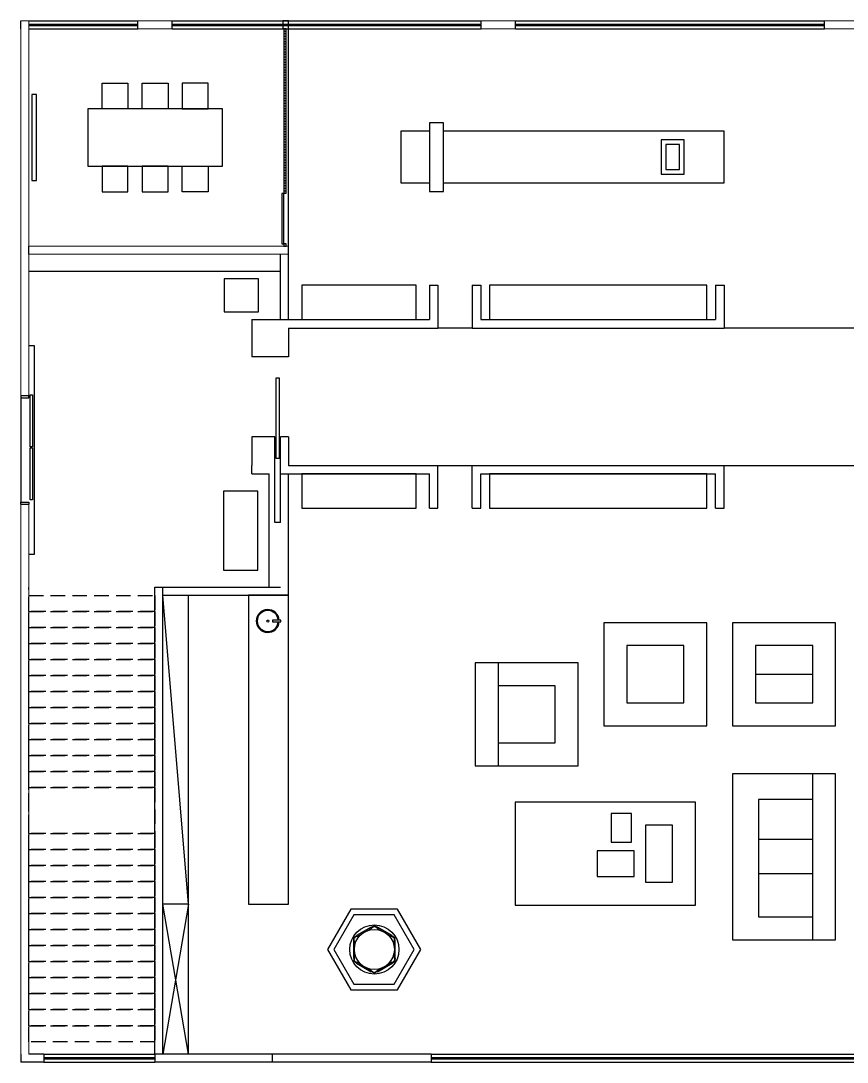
# Model space of a CAD drawing. Header units: millimetres. Extents: x 5625199 to 7433318, y -3316392 to -2552493.
# Drawn here: x 6126979 to 6141424, y -2910537 to -2892337 of the extents above; entities that cross this region are included whole.
import ezdxf

# ---------------------------------------------------------------- set-up
doc = ezdxf.new("R2010")
doc.units = ezdxf.units.MM
doc.linetypes.add('DASHEDX2', pattern=[38.1, 25.4, -12.7])
for name, color, linetype in [('250', 250, 'Continuous'), ('PL-固定家具', 155, 'Continuous'), ('PL-固定落地', 155, 'Continuous'), ('PL-新建墙体', 5, 'Continuous'), ('PL-活动家具', 15, 'Continuous'), ('PL-门', 4, 'Continuous'), ('WALL', 160, 'Continuous')]:
    doc.layers.add(name, color=color, linetype=linetype)

# ---------------------------------------------------------------- blocks, each defined once
blk = doc.blocks.new('XP-4')
at = {"color": 0, "linetype": 'Continuous'}
blk.add_lwpolyline([(0, -16), (0, 16), (-179, 16), (-179, -16)], close=True, dxfattribs=at)
blk.add_circle((-276, 0), 20.9, dxfattribs=at)
blk.add_arc((-276, 0), 240, 3.7177, 356.2823, dxfattribs=at)
at = {"color": 8}
blk.add_arc((-276, 0), 221, 3.8796, 356.1204, dxfattribs=at)

msp = doc.modelspace()

# ---------------------------------------------------------------- linework, layer by layer
at = {"color": 255, "ltscale": 500}
for p, q in [((6126978.59, -2892476.59), (6126978.59, -2892336.59)), ((6127118.69, -2896416.59), (6127118.69, -2896276.59))]:
    msp.add_line(p, q, dxfattribs=at)
at = {"lineweight": 18}
for p, q in [((6127118.7, -2892336.59), (6126978.59, -2892336.59)), ((6127118.7, -2892336.59), (6127118.69, -2896276.59)), ((6126978.59, -2898887.07), (6126978.59, -2892476.59)), ((6127118.69, -2896416.59), (6127118.69, -2898887.07)), ((6126978.59, -2910396.76), (6126978.59, -2900787.07)), ((6127118.7, -2910396.76), (6127118.69, -2900787.07)), ((6131658.91, -2902376.8), (6129458.7, -2902376.8))]:
    msp.add_line(p, q, dxfattribs=at)
at = {"color": 250, "ltscale": 500}
for p, q in [((6127118.7, -2892336.59), (6129026.6, -2892336.59)), ((6129626.6, -2892336.59), (6135026.6, -2892336.59)), ((6135626.6, -2892336.59), (6141026.6, -2892336.59)), ((6127118.7, -2892476.59), (6129026.6, -2892476.59)), ((6129626.6, -2892476.59), (6135026.6, -2892476.59)), ((6135626.6, -2892476.59), (6141026.6, -2892476.59)), ((6126978.59, -2898927.07), (6126978.59, -2900747.07)), ((6127378.27, -2910396.76), (6129318.7, -2910396.76)), ((6127378.27, -2910536.76), (6129318.7, -2910536.76)), ((6134151.42, -2910396.76), (6146605.54, -2910396.76)), ((6134151.42, -2910536.76), (6146605.54, -2910536.76))]:
    msp.add_line(p, q, dxfattribs=at)
at = {"color": 255}
for p, q in [((6129026.6, -2892476.59), (6129026.6, -2892336.59)), ((6129626.6, -2892476.59), (6129626.6, -2892336.59)), ((6135026.6, -2892476.59), (6135026.6, -2892336.59)), ((6135626.6, -2892476.59), (6135626.6, -2892336.59)), ((6141026.6, -2892476.59), (6141026.6, -2892336.59)), ((6127378.27, -2910396.76), (6127378.27, -2910536.76)), ((6129318.7, -2910396.76), (6129318.7, -2910536.76))]:
    msp.add_line(p, q, dxfattribs=at)
at = {"color": 255, "lineweight": 9}
for p, q in [((6129026.6, -2892336.59), (6129626.6, -2892336.59)), ((6135026.6, -2892336.59), (6135626.6, -2892336.59)), ((6141026.6, -2892336.59), (6141626.6, -2892336.59)), ((6129026.6, -2892476.59), (6129626.6, -2892476.59)), ((6135026.6, -2892476.59), (6135626.6, -2892476.59)), ((6141026.6, -2892476.59), (6141626.6, -2892476.59))]:
    msp.add_line(p, q, dxfattribs=at)
at = {"color": 3, "ltscale": 500}
for p, q in [((6127118.7, -2892396.59), (6129026.6, -2892396.59)), ((6127118.7, -2892416.59), (6129026.6, -2892416.59)), ((6129626.6, -2892396.59), (6135026.6, -2892396.59)), ((6129626.6, -2892416.59), (6135026.6, -2892416.59)), ((6135626.6, -2892396.59), (6141026.6, -2892396.59)), ((6135626.6, -2892416.59), (6141026.6, -2892416.59)), ((6127378.27, -2910456.76), (6129318.7, -2910456.76)), ((6127378.27, -2910476.76), (6129318.7, -2910476.76)), ((6134151.42, -2910456.76), (6146605.54, -2910456.76)), ((6134151.42, -2910476.76), (6146605.54, -2910476.76))]:
    msp.add_line(p, q, dxfattribs=at)
at = {"lineweight": 9}
for p, q in [((6127118.69, -2896276.59), (6129178.7, -2896276.59)), ((6131658.72, -2896276.59), (6129178.7, -2896276.59)), ((6129178.7, -2896276.59), (6129178.7, -2896276.59)), ((6127118.69, -2896416.59), (6129318.7, -2896416.59)), ((6131658.72, -2896416.59), (6129318.7, -2896416.59))]:
    msp.add_line(p, q, dxfattribs=at)
at = {"ltscale": 500}
for p, q in [((6131658.72, -2897556.69), (6131658.72, -2896276.59)), ((6131518.72, -2897556.69), (6131518.72, -2896416.59)), ((6126978.59, -2898887.07), (6127118.69, -2898887.07)), ((6126978.59, -2900787.07), (6127118.69, -2900787.07)), ((6129458.7, -2902376.8), (6129458.7, -2902237.17)), ((6126978.59, -2910396.76), (6126978.59, -2910536.76)), ((6127378.27, -2910536.76), (6126978.59, -2910536.76)), ((6127378.27, -2910396.76), (6127118.7, -2910396.76)), ((6131378.7, -2910396.76), (6129318.7, -2910396.76)), ((6131378.7, -2910536.76), (6129318.7, -2910536.76))]:
    msp.add_line(p, q, dxfattribs=at)
at = {"color": 255, "linetype": 'DASHEDX2', "ltscale": 10}
msp.add_line((6127118.7, -2909896.76), (6127118.7, -2902237.74), dxfattribs=at)
at = {"color": 255, "lineweight": 18}
msp.add_line((6127118.7, -2907676.18), (6127118.7, -2902237.74), dxfattribs=at)
for p, q in [((6129318.7, -2910396.76), (6129318.7, -2902237.17)), ((6129458.7, -2910396.76), (6129458.7, -2902376.8)), ((6131378.7, -2910536.76), (6131378.7, -2910396.76))]:
    msp.add_line(p, q)
at = {"ltscale": 500}
for points in [[(6126978.59, -2898887.07), (6126978.59, -2898927.07), (6127118.59, -2898927.07), (6127118.59, -2898887.07)], [(6126978.59, -2900787.07), (6126978.59, -2900747.07), (6127118.59, -2900747.07), (6127118.59, -2900787.07)]]:
    msp.add_lwpolyline(points, dxfattribs=at)
at = {"color": 250, "linetype": 'DASHEDX2', "ltscale": 10}
for points in [[(6127118.7, -2902378.76), (6129318.7, -2902378.84), (6129318.7, -2902658.84), (6127118.7, -2902658.76)], [(6127118.7, -2902658.76), (6129318.7, -2902658.84), (6129318.7, -2902938.84), (6127118.7, -2902938.76)], [(6127118.7, -2902938.76), (6129318.7, -2902938.84), (6129318.7, -2903218.84), (6127118.7, -2903218.76)], [(6127118.7, -2903218.76), (6129318.7, -2903218.84), (6129318.7, -2903498.84), (6127118.7, -2903498.76)], [(6127118.7, -2903498.76), (6129318.7, -2903498.84), (6129318.7, -2903778.84), (6127118.7, -2903778.76)], [(6127118.7, -2903778.76), (6129318.7, -2903778.84), (6129318.7, -2904058.84), (6127118.7, -2904058.76)], [(6127118.7, -2904058.76), (6129318.7, -2904058.84), (6129318.7, -2904338.84), (6127118.7, -2904338.76)], [(6127118.7, -2904338.76), (6129318.7, -2904338.84), (6129318.7, -2904618.84), (6127118.7, -2904618.76)], [(6127118.7, -2904618.76), (6129318.7, -2904618.84), (6129318.7, -2904898.84), (6127118.7, -2904898.76)], [(6127118.7, -2904898.76), (6129318.7, -2904898.84), (6129318.7, -2905178.84), (6127118.7, -2905178.76)], [(6127118.7, -2905178.76), (6129318.7, -2905178.84), (6129318.7, -2905458.84), (6127118.7, -2905458.76)], [(6127118.7, -2905458.76), (6129318.7, -2905458.84), (6129318.7, -2905738.84), (6127118.7, -2905738.76)], [(6127118.7, -2905738.76), (6129318.7, -2905738.84), (6129318.7, -2906538.84), (6127118.7, -2906538.76)], [(6127118.7, -2906538.76), (6129318.7, -2906538.84), (6129318.7, -2906818.84), (6127118.7, -2906818.76)], [(6127118.7, -2906818.76), (6129318.7, -2906818.84), (6129318.7, -2907098.84), (6127118.7, -2907098.76)], [(6127118.7, -2907098.76), (6129318.7, -2907098.84), (6129318.7, -2907378.84), (6127118.7, -2907378.76)], [(6127118.7, -2907378.76), (6129318.7, -2907378.84), (6129318.7, -2907658.84), (6127118.7, -2907658.76)], [(6127118.7, -2907658.76), (6129318.7, -2907658.84), (6129318.7, -2907938.84), (6127118.7, -2907938.76)], [(6127118.7, -2907938.76), (6129318.7, -2907938.84), (6129318.7, -2908218.84), (6127118.7, -2908218.76)], [(6127118.7, -2908218.76), (6129318.7, -2908218.84), (6129318.7, -2908498.84), (6127118.7, -2908498.76)], [(6127118.7, -2908498.76), (6129318.7, -2908498.84), (6129318.7, -2908778.84), (6127118.7, -2908778.76)], [(6127118.7, -2908778.76), (6129318.7, -2908778.84), (6129318.7, -2909058.84), (6127118.7, -2909058.76)], [(6127118.7, -2909058.76), (6129318.7, -2909058.84), (6129318.7, -2909338.84), (6127118.7, -2909338.76)], [(6127118.7, -2909338.76), (6129318.7, -2909338.84), (6129318.7, -2909618.84), (6127118.7, -2909618.76)], [(6127118.7, -2909618.76), (6129318.7, -2909618.84), (6129318.7, -2909898.84), (6127118.7, -2909898.76)], [(6127118.7, -2909898.76), (6129318.7, -2909898.84), (6129318.7, -2910178.84), (6127118.7, -2910178.76)]]:
    msp.add_lwpolyline(points, close=True, dxfattribs=at)
at = {"layer": '250', "ltscale": 500}
for p, q in [((6134869.85, -2897706.69), (6134269.85, -2897706.69)), ((6141673.47, -2897706.69), (6139273.47, -2897706.69)), ((6134269.85, -2900106.69), (6134869.85, -2900106.69)), ((6139273.47, -2900106.69), (6141673.47, -2900106.69))]:
    msp.add_line(p, q, dxfattribs=at)
at = {"layer": 'PL-固定家具', "ltscale": 500}
for p, q in [((6131578.72, -2892476.48), (6131578.72, -2895356.59)), ((6131618.72, -2895356.48), (6131618.72, -2892476.48)), ((6131618.72, -2895356.59), (6131578.72, -2895356.59))]:
    msp.add_line(p, q, dxfattribs=at)
at = {"layer": 'PL-固定家具'}
msp.add_line((6131518.72, -2896716.59), (6127118.69, -2896716.59), dxfattribs=at)
at = {"layer": 'PL-固定家具', "color": 8}
for p, q in [((6133108.01, -2908178.71), (6133148.71, -2908156.52)), ((6133112.8, -2908187.49), (6133153.49, -2908165.3)), ((6133204.61, -2908187.49), (6133163.91, -2908165.3)), ((6133209.4, -2908178.71), (6133168.7, -2908156.52)), ((6132797.29, -2908416.64), (6132798.42, -2908370.3)), ((6132807.29, -2908416.88), (6132808.42, -2908370.54)), ((6132847.99, -2908328.83), (6132808.42, -2908352.98)), ((6132853.2, -2908337.37), (6132813.63, -2908361.52)), ((6133464.21, -2908337.37), (6133503.78, -2908361.52)), ((6133469.42, -2908328.83), (6133508.99, -2908352.98)), ((6133510.11, -2908416.88), (6133508.99, -2908370.54)), ((6133520.11, -2908416.64), (6133518.98, -2908370.3)), ((6132797.29, -2908716.88), (6132798.42, -2908763.22)), ((6132807.29, -2908716.64), (6132808.42, -2908762.98)), ((6133510.11, -2908716.64), (6133508.99, -2908762.98)), ((6133520.11, -2908716.88), (6133518.98, -2908763.22)), ((6132847.99, -2908804.69), (6132808.42, -2908780.54)), ((6132853.2, -2908796.15), (6132813.63, -2908772)), ((6133464.21, -2908796.15), (6133503.78, -2908772)), ((6133469.42, -2908804.69), (6133508.99, -2908780.54)), ((6133108.01, -2908954.81), (6133148.71, -2908977)), ((6133112.8, -2908946.03), (6133153.49, -2908968.22)), ((6133204.61, -2908946.03), (6133163.91, -2908968.22)), ((6133209.4, -2908954.81), (6133168.7, -2908977))]:
    msp.add_line(p, q, dxfattribs=at)
at = {"layer": 'PL-固定家具', "color": 250, "ltscale": 500}
for points in [[(6131578.72, -2892516.48), (6131618.72, -2892516.48), (6131618.72, -2892476.48), (6131578.72, -2892476.48)], [(6131578.72, -2892606.48), (6131618.72, -2892606.48), (6131618.72, -2892566.48), (6131578.72, -2892566.48)], [(6131578.72, -2892696.48), (6131618.72, -2892696.48), (6131618.72, -2892656.48), (6131578.72, -2892656.48)], [(6131578.72, -2892786.48), (6131618.72, -2892786.48), (6131618.72, -2892746.48), (6131578.72, -2892746.48)], [(6131578.72, -2892876.48), (6131618.72, -2892876.48), (6131618.72, -2892836.48), (6131578.72, -2892836.48)], [(6131578.72, -2892966.48), (6131618.72, -2892966.48), (6131618.72, -2892926.48), (6131578.72, -2892926.48)], [(6131578.72, -2893056.48), (6131618.72, -2893056.48), (6131618.72, -2893016.48), (6131578.72, -2893016.48)], [(6131578.72, -2893146.48), (6131618.72, -2893146.48), (6131618.72, -2893106.48), (6131578.72, -2893106.48)], [(6131578.72, -2893236.48), (6131618.72, -2893236.48), (6131618.72, -2893196.48), (6131578.72, -2893196.48)], [(6131578.72, -2893326.48), (6131618.72, -2893326.48), (6131618.72, -2893286.48), (6131578.72, -2893286.48)], [(6131578.72, -2893416.48), (6131618.72, -2893416.48), (6131618.72, -2893376.48), (6131578.72, -2893376.48)], [(6131578.72, -2893506.48), (6131618.72, -2893506.48), (6131618.72, -2893466.48), (6131578.72, -2893466.48)], [(6131578.72, -2893596.48), (6131618.72, -2893596.48), (6131618.72, -2893556.48), (6131578.72, -2893556.48)], [(6131578.72, -2893686.48), (6131618.72, -2893686.48), (6131618.72, -2893646.48), (6131578.72, -2893646.48)], [(6131578.72, -2893776.48), (6131618.72, -2893776.48), (6131618.72, -2893736.48), (6131578.72, -2893736.48)], [(6131578.72, -2893866.48), (6131618.72, -2893866.48), (6131618.72, -2893826.48), (6131578.72, -2893826.48)], [(6131578.72, -2893956.48), (6131618.72, -2893956.48), (6131618.72, -2893916.48), (6131578.72, -2893916.48)], [(6131578.72, -2894046.48), (6131618.72, -2894046.48), (6131618.72, -2894006.48), (6131578.72, -2894006.48)], [(6131578.72, -2894136.48), (6131618.72, -2894136.48), (6131618.72, -2894096.48), (6131578.72, -2894096.48)], [(6131578.72, -2894226.48), (6131618.72, -2894226.48), (6131618.72, -2894186.48), (6131578.72, -2894186.48)], [(6131578.72, -2894316.48), (6131618.72, -2894316.48), (6131618.72, -2894276.48), (6131578.72, -2894276.48)], [(6131578.72, -2894406.48), (6131618.72, -2894406.48), (6131618.72, -2894366.48), (6131578.72, -2894366.48)], [(6131578.72, -2894496.48), (6131618.72, -2894496.48), (6131618.72, -2894456.48), (6131578.72, -2894456.48)], [(6131578.72, -2894586.48), (6131618.72, -2894586.48), (6131618.72, -2894546.48), (6131578.72, -2894546.48)], [(6131578.72, -2894676.48), (6131618.72, -2894676.48), (6131618.72, -2894636.48), (6131578.72, -2894636.48)], [(6131578.72, -2894766.48), (6131618.72, -2894766.48), (6131618.72, -2894726.48), (6131578.72, -2894726.48)], [(6131578.72, -2894856.48), (6131618.72, -2894856.48), (6131618.72, -2894816.48), (6131578.72, -2894816.48)], [(6131578.72, -2894946.48), (6131618.72, -2894946.48), (6131618.72, -2894906.48), (6131578.72, -2894906.48)], [(6131578.72, -2895036.48), (6131618.72, -2895036.48), (6131618.72, -2894996.48), (6131578.72, -2894996.48)], [(6131578.72, -2895126.48), (6131618.72, -2895126.48), (6131618.72, -2895086.48), (6131578.72, -2895086.48)], [(6131578.72, -2895216.48), (6131618.72, -2895216.48), (6131618.72, -2895176.48), (6131578.72, -2895176.48)], [(6131578.72, -2895306.48), (6131618.72, -2895306.48), (6131618.72, -2895266.48), (6131578.72, -2895266.48)]]:
    msp.add_lwpolyline(points, close=True, dxfattribs=at)
at = {"layer": 'PL-固定家具', "ltscale": 500}
msp.add_lwpolyline([(6131578.72, -2896276.48), (6131618.72, -2896276.48), (6131618.72, -2896236.48), (6131578.72, -2896236.48)], close=True, dxfattribs=at)
at = {"layer": 'PL-固定家具', "color": 8}
for points in [[(6133028.8, -2908241.76), (6133115.4, -2908191.76), (6133105.4, -2908174.44), (6132845.59, -2908324.44), (6132855.59, -2908341.76), (6132942.2, -2908291.76)], [(6133375.21, -2908291.76), (6133461.81, -2908341.76), (6133471.81, -2908324.44), (6133212, -2908174.44), (6133202, -2908191.76), (6133288.61, -2908241.76)], [(6132812.29, -2908516.76), (6132812.29, -2908416.76), (6132792.29, -2908416.76), (6132792.29, -2908716.76), (6132812.29, -2908716.76), (6132812.29, -2908616.76)], [(6133505.11, -2908616.76), (6133505.11, -2908716.76), (6133525.11, -2908716.76), (6133525.11, -2908416.76), (6133505.11, -2908416.76), (6133505.11, -2908516.76)], [(6132942.2, -2908841.76), (6132855.59, -2908791.76), (6132845.59, -2908809.08), (6133105.4, -2908959.08), (6133115.4, -2908941.76), (6133028.8, -2908891.76)], [(6133288.61, -2908891.76), (6133202, -2908941.76), (6133212, -2908959.08), (6133471.81, -2908809.08), (6133461.81, -2908791.76), (6133375.21, -2908841.76)]]:
    msp.add_lwpolyline(points, dxfattribs=at)
at = {"layer": 'PL-固定家具', "color": 250}
msp.add_circle((6133158.7, -2908566.76), 430, dxfattribs=at)
at = {"layer": 'PL-固定家具'}
for centre in [(6133158.7, -2908156.76), (6132803.63, -2908361.76), (6133513.77, -2908361.76), (6132803.63, -2908771.76), (6133513.77, -2908771.76), (6133158.7, -2908976.76)]:
    msp.add_circle(centre, 10, dxfattribs=at)
at = {"layer": 'PL-固定落地', "color": 8, "ltscale": 500}
msp.add_line((6131658.72, -2896276.59), (6131658.72, -2892476.59), dxfattribs=at)
at = {"layer": 'PL-固定落地', "color": 250}
for p, q in [((6129908.7, -2907776.8), (6129458.7, -2902376.8)), ((6129908.7, -2907776.8), (6129458.7, -2910396.76)), ((6129908.7, -2910396.76), (6129458.7, -2907776.8))]:
    msp.add_line(p, q, dxfattribs=at)
at = {"layer": 'PL-固定落地'}
for p, q in [((6129908.7, -2910396.76), (6129908.7, -2902376.8)), ((6129908.7, -2907776.8), (6129458.7, -2907776.8))]:
    msp.add_line(p, q, dxfattribs=at)
at = {"layer": 'PL-新建墙体'}
for p, q in [((6134119.85, -2896956.69), (6134269.85, -2896956.69)), ((6134119.85, -2896956.69), (6134119.85, -2897556.69)), ((6134269.85, -2896956.69), (6134269.85, -2897706.69)), ((6134869.85, -2896956.69), (6134869.85, -2897706.69)), ((6134869.85, -2896956.69), (6135019.85, -2896956.69)), ((6135019.85, -2896956.69), (6135019.85, -2897556.69)), ((6139123.47, -2896956.69), (6139273.47, -2896956.69)), ((6139123.47, -2896956.69), (6139123.47, -2897556.69)), ((6139273.47, -2896956.69), (6139273.47, -2897706.69)), ((6131018.72, -2897556.69), (6134119.85, -2897556.69)), ((6131018.72, -2897556.69), (6131018.72, -2897706.69)), ((6135019.85, -2897556.69), (6139123.47, -2897556.69)), ((6131018.72, -2897706.69), (6131018.74, -2898206.69)), ((6131658.72, -2897706.69), (6134269.85, -2897706.69)), ((6131658.72, -2897706.69), (6131658.72, -2898206.69)), ((6134869.85, -2897706.69), (6139273.47, -2897706.69)), ((6131658.72, -2898206.69), (6131018.74, -2898206.69)), ((6131418.72, -2899606.69), (6131018.79, -2899606.69)), ((6131018.8, -2899606.69), (6131018.82, -2900106.69)), ((6131418.72, -2901106.69), (6131418.72, -2899606.69)), ((6131518.72, -2901106.69), (6131518.72, -2899606.69)), ((6131658.72, -2899606.69), (6131518.72, -2899606.69)), ((6131658.72, -2899606.69), (6131658.72, -2900106.69)), ((6131018.82, -2900256.69), (6131018.72, -2900106.69)), ((6131658.72, -2900106.69), (6134269.85, -2900106.69)), ((6134269.85, -2900856.69), (6134269.85, -2900106.69)), ((6134869.85, -2900106.69), (6139273.47, -2900106.69)), ((6134869.85, -2900856.69), (6134869.85, -2900106.69)), ((6139273.47, -2900856.69), (6139273.47, -2900106.69)), ((6131018.82, -2900256.69), (6131318.72, -2900256.69)), ((6131318.72, -2902237.17), (6131318.72, -2900256.69)), ((6131518.72, -2900256.69), (6131658.72, -2900256.7)), ((6131658.91, -2902376.8), (6131658.99, -2900256.69)), ((6131658.99, -2900256.69), (6134119.85, -2900256.69)), ((6134119.85, -2900856.69), (6134119.85, -2900256.69)), ((6135019.85, -2900256.69), (6139123.47, -2900256.69)), ((6135019.85, -2900856.69), (6135019.85, -2900256.69)), ((6139123.47, -2900856.69), (6139123.47, -2900256.69)), ((6134119.85, -2900856.69), (6134269.85, -2900856.69)), ((6134869.85, -2900856.69), (6135019.85, -2900856.69)), ((6139123.47, -2900856.69), (6139273.47, -2900856.69)), ((6131518.72, -2901106.69), (6131418.72, -2901106.69)), ((6129318.7, -2902237.17), (6131518.72, -2902237.17)), ((6129458.7, -2902376.8), (6131658.72, -2902376.8)), ((6134151.42, -2910396.76), (6131378.7, -2910396.76)), ((6134151.42, -2910536.76), (6131378.7, -2910536.76)), ((6134151.42, -2910396.76), (6134151.42, -2910536.76)), ((6134151.42, -2910396.76), (6134151.42, -2910536.76))]:
    msp.add_line(p, q, dxfattribs=at)
msp.add_lwpolyline([(6131558.72, -2892476.59), (6131658.72, -2892476.59), (6131658.72, -2892336.59), (6131558.72, -2892336.59)], close=True, dxfattribs=at)
msp.add_circle((6133158.7, -2908566.76), 350, dxfattribs=at)
at = {"layer": 'PL-活动家具', "color": 250}
for p, q in [((6135321.11, -2903556.69), (6135321.11, -2905356.69)), ((6139821.11, -2903756.69), (6140821.11, -2903756.69)), ((6136321.11, -2903956.69), (6135321.11, -2903956.69)), ((6136321.11, -2904956.69), (6136321.11, -2903956.69)), ((6135321.11, -2904956.69), (6136321.11, -2904956.69)), ((6140821.11, -2908396.76), (6140821.11, -2905496.76)), ((6140821.11, -2905946.76), (6139871.11, -2905946.76)), ((6139871.11, -2905946.76), (6139871.11, -2907996.76)), ((6140821.11, -2906646.76), (6139871.11, -2906646.76)), ((6140821.11, -2907246.76), (6139871.11, -2907246.76)), ((6139871.11, -2907996.76), (6140821.11, -2907996.76))]:
    msp.add_line(p, q, dxfattribs=at)
at = {"layer": 'PL-活动家具', "color": 8}
for points in [[(6128851.6, -2893426.59), (6128851.6, -2893876.59), (6128401.6, -2893876.59), (6128401.6, -2893426.59)], [(6129551.6, -2893426.59), (6129551.6, -2893876.59), (6129101.6, -2893876.59), (6129101.6, -2893426.59)], [(6129801.6, -2893426.59), (6129801.6, -2893876.59), (6130251.6, -2893876.59), (6130251.6, -2893426.59)], [(6128851.6, -2895326.59), (6128851.6, -2894876.59), (6128401.6, -2894876.59), (6128401.6, -2895326.59)], [(6129551.6, -2895326.59), (6129551.6, -2894876.59), (6129101.6, -2894876.59), (6129101.6, -2895326.59)], [(6129801.6, -2895326.59), (6129801.6, -2894876.59), (6130251.6, -2894876.59), (6130251.6, -2895326.59)], [(6137171.11, -2904656.69), (6138971.11, -2904656.69), (6138971.11, -2902856.69), (6137171.11, -2902856.69)], [(6139421.11, -2904656.69), (6141221.11, -2904656.69), (6141221.11, -2902856.69), (6139421.11, -2902856.69)], [(6134921.11, -2905356.69), (6136721.11, -2905356.69), (6136721.11, -2903556.69), (6134921.11, -2903556.69)], [(6139421.11, -2908396.76), (6141221.11, -2908396.76), (6141221.11, -2905496.76), (6139421.11, -2905496.76)], [(6135621.11, -2907792.45), (6138771.11, -2907792.45), (6138771.11, -2905992.45), (6135621.11, -2905992.45)]]:
    msp.add_lwpolyline(points, close=True, dxfattribs=at)
at = {"layer": 'PL-活动家具'}
for points in [[(6127171.6, -2893626.59), (6127171.6, -2895126.59), (6127251.6, -2895126.59), (6127251.6, -2893626.59)], [(6128151.6, -2894876.59), (6130501.6, -2894876.59), (6130501.6, -2893876.59), (6128151.6, -2893876.59)], [(6134119.85, -2894116.64), (6134119.85, -2895316.64), (6134369.85, -2895316.64), (6134369.85, -2894116.64)], [(6138173.47, -2895016.64), (6138573.47, -2895016.64), (6138573.47, -2894416.64), (6138173.47, -2894416.64)], [(6130535.57, -2896843.32), (6130535.57, -2897423.8), (6131135.57, -2897423.8), (6131135.57, -2896843.32)], [(6131889.42, -2897556.69), (6133889.42, -2897556.69), (6133889.42, -2896956.69), (6131889.42, -2896956.69)], [(6135171.66, -2897556.69), (6138971.66, -2897556.69), (6138971.66, -2896956.69), (6135171.66, -2896956.69)], [(6131889.42, -2900856.69), (6133889.42, -2900856.69), (6133889.42, -2900256.69), (6131889.42, -2900256.69)], [(6135171.66, -2900856.69), (6138971.66, -2900856.69), (6138971.66, -2900256.69), (6135171.66, -2900256.69)], [(6130519.89, -2900556.69), (6130519.89, -2901937.17), (6131119.89, -2901937.17), (6131119.89, -2900556.69)], [(6130958.91, -2902376.8), (6130958.91, -2907776.8), (6131658.91, -2907776.8), (6131658.91, -2902376.8)]]:
    msp.add_lwpolyline(points, close=True, dxfattribs=at)
for points in [[(6134119.85, -2894266.64), (6133619.85, -2894266.64), (6133619.85, -2895166.64), (6134119.85, -2895166.64)], [(6134369.85, -2895166.64), (6139273.47, -2895166.64), (6139273.47, -2894266.64), (6134369.85, -2894266.64)]]:
    msp.add_lwpolyline(points, dxfattribs=at)
at = {"layer": 'PL-活动家具', "color": 250}
for points in [[(6138253.47, -2894936.64), (6138493.47, -2894936.64), (6138493.47, -2894496.64), (6138253.47, -2894496.64)], [(6137571.11, -2904256.69), (6138571.11, -2904256.69), (6138571.11, -2903256.69), (6137571.11, -2903256.69)], [(6139821.11, -2904256.69), (6140821.11, -2904256.69), (6140821.11, -2903256.69), (6139821.11, -2903256.69)], [(6137301.11, -2906692.45), (6137651.11, -2906692.45), (6137651.11, -2906192.45), (6137301.11, -2906192.45)], [(6137901.11, -2907392.45), (6138371.11, -2907392.45), (6138371.11, -2906392.45), (6137901.11, -2906392.45)], [(6137051.11, -2907292.45), (6137701.11, -2907292.45), (6137701.11, -2906842.45), (6137051.11, -2906842.45)]]:
    msp.add_lwpolyline(points, close=True, dxfattribs=at)
at = {"layer": 'PL-门', "color": 250, "ltscale": 500}
for p, q in [((6127218.66, -2898017.07), (6127118.69, -2898017.07)), ((6127218.66, -2901657.07), (6127218.66, -2898017.07)), ((6127118.59, -2901657.07), (6127218.66, -2901657.07))]:
    msp.add_line(p, q, dxfattribs=at)
at = {"layer": 'PL-门'}
for points in [[(6131578.72, -2896236.48), (6131578.72, -2895356.48), (6131538.72, -2895356.48), (6131538.72, -2896236.48)], [(6131438.06, -2899979.52), (6131498.06, -2899979.52), (6131498.06, -2898579.52), (6131438.06, -2898579.52)]]:
    msp.add_lwpolyline(points, close=True, dxfattribs=at)
at = {"layer": 'PL-门', "color": 4, "ltscale": 500}
for points in [[(6127182.16, -2898874.27), (6127182.16, -2899784.27), (6127142.16, -2899784.27), (6127142.16, -2898874.27)], [(6127181.72, -2899797.58), (6127181.72, -2900707.58), (6127141.72, -2900707.58), (6127141.72, -2899797.58)]]:
    msp.add_lwpolyline(points, close=True, dxfattribs=at)
at = {"layer": 'WALL', "ltscale": 500}
for points in [[(6132744.98, -2907860.95), (6132337.25, -2908567.16), (6132744.98, -2909273.38), (6133560.45, -2909273.38), (6133968.19, -2908567.16), (6133560.45, -2907860.95)], [(6132802.72, -2907960.95), (6132452.72, -2908567.16), (6132802.72, -2909173.38), (6133502.72, -2909173.38), (6133852.72, -2908567.16), (6133502.72, -2907960.95)]]:
    msp.add_lwpolyline(points, close=True, dxfattribs=at)

# ---------------------------------------------------------------- block references
at = {"layer": 'PL-活动家具', "xscale": 0.8333333333333338, "yscale": 0.8333333333333338, "zscale": 0.8333333333333338}
msp.add_blockref('XP-4', (6131524.87, -2902826.49), dxfattribs=at)

doc.saveas('drawing.dxf')
